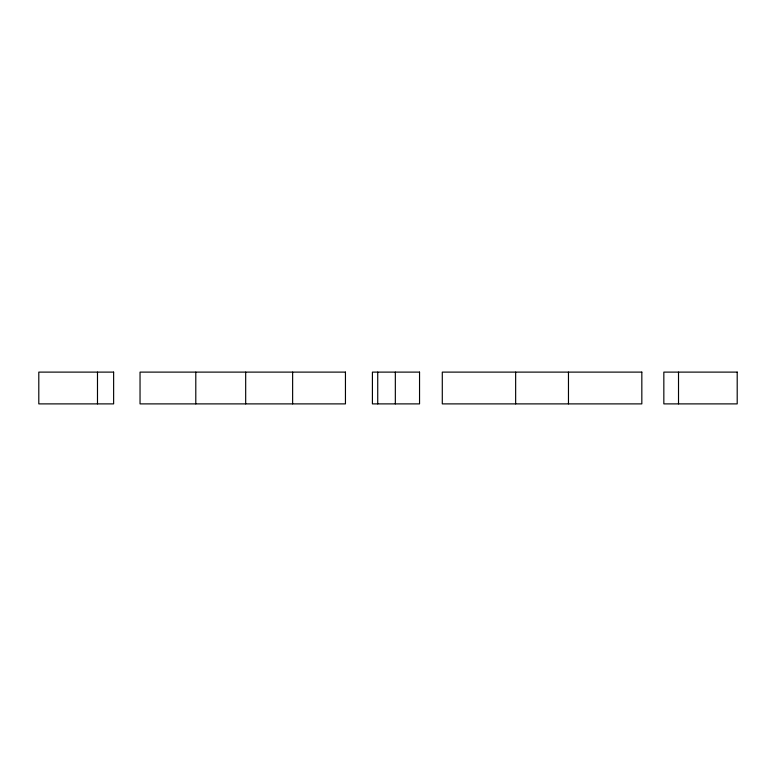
<?xml version="1.0" encoding="UTF-8"?>
<svg xmlns="http://www.w3.org/2000/svg" width="776" height="776" viewBox="0 0 776 776"><rect width="100%" height="100%" fill="white"/><g stroke="black" fill="none" stroke-linecap="round" stroke-linejoin="round"><path stroke-width="1.16" d="M678.515 372.111L678.515 403.889M568.468 372.111L568.468 403.889M515.652 372.111L515.652 403.889M395.333 372.111L395.333 403.889M377.728 372.111L377.728 403.889M292.63 372.111L292.63 403.889M245.682 372.111L245.682 403.889M195.794 372.111L195.794 403.889M97.485 372.111L97.485 403.889M113.626 372.111L38.8 372.111L38.8 403.889L113.626 403.889L113.626 372.111M345.446 372.111L140.039 372.111L140.039 403.889L345.446 403.889L345.446 372.111M419.544 372.111L372.412 372.111L372.412 403.889L419.544 403.889L419.544 372.111M641.83 372.111L442.291 372.111L442.291 403.889L641.83 403.889L641.83 372.111M737.2 372.111L663.839 372.111L663.839 403.889L737.2 403.889L737.2 372.111"/></g></svg>
